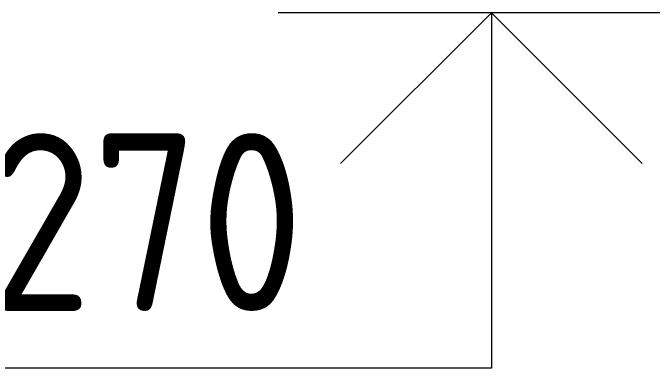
# Model space of a CAD drawing. Header units: millimetres. Extents: x -515342 to 330399, y -224905 to 507333.
# Drawn here: x 182596 to 183495, y 100801 to 101301 of the extents above; entities that cross this region are included whole.
import ezdxf

# ---------------------------------------------------------------- set-up
doc = ezdxf.new("R2010")
doc.units = ezdxf.units.MM
doc.layers.add('Аннотация', color=7, linetype='Continuous', lineweight=0)
doc.layers.add('Отметки', color=7, linetype='Continuous', lineweight=0)
doc.styles.add('GOST Common_1', font='', dxfattribs={"width": 0.9, "height": 250})
doc.styles.get('GOST Common_1').set_extended_font_data('GOST Common')

# ---------------------------------------------------------------- blocks, each defined once
blk = doc.blocks.new('Высотные отметки - Стрелка вниз-5092-О_АР_П_Разрез 1-1')
at = {"layer": 'Аннотация'}
for p, q in [((6005.19, -350), (6605.19, -350)), ((6305.19, -350), (6093.05, -562.13)), ((6305.19, -350), (6305.19, -850)), ((6305.19, -350), (6517.32, -562.13)), ((6305.19, -850), (7605.19, -850))]:
    blk.add_line(p, q, dxfattribs=at)

msp = doc.modelspace()

# ---------------------------------------------------------------- block references
at = {"layer": 'Отметки', "extrusion": (0, 0, -1)}
msp.add_blockref('Высотные отметки - Стрелка вниз-5092-О_АР_П_Разрез 1-1', (-189573.7178, 101651.3929), dxfattribs=at)

# ---------------------------------------------------------------- texts
at = {"layer": 'Отметки', "insert": (182083.2854, 101131.9495), "char_height": 250, "width": 1164.590943, "attachment_point": 1, "line_spacing_factor": 1.022761, "style": 'GOST Common_1'}
msp.add_mtext('+13,270', dxfattribs=at)

doc.saveas('drawing.dxf')
